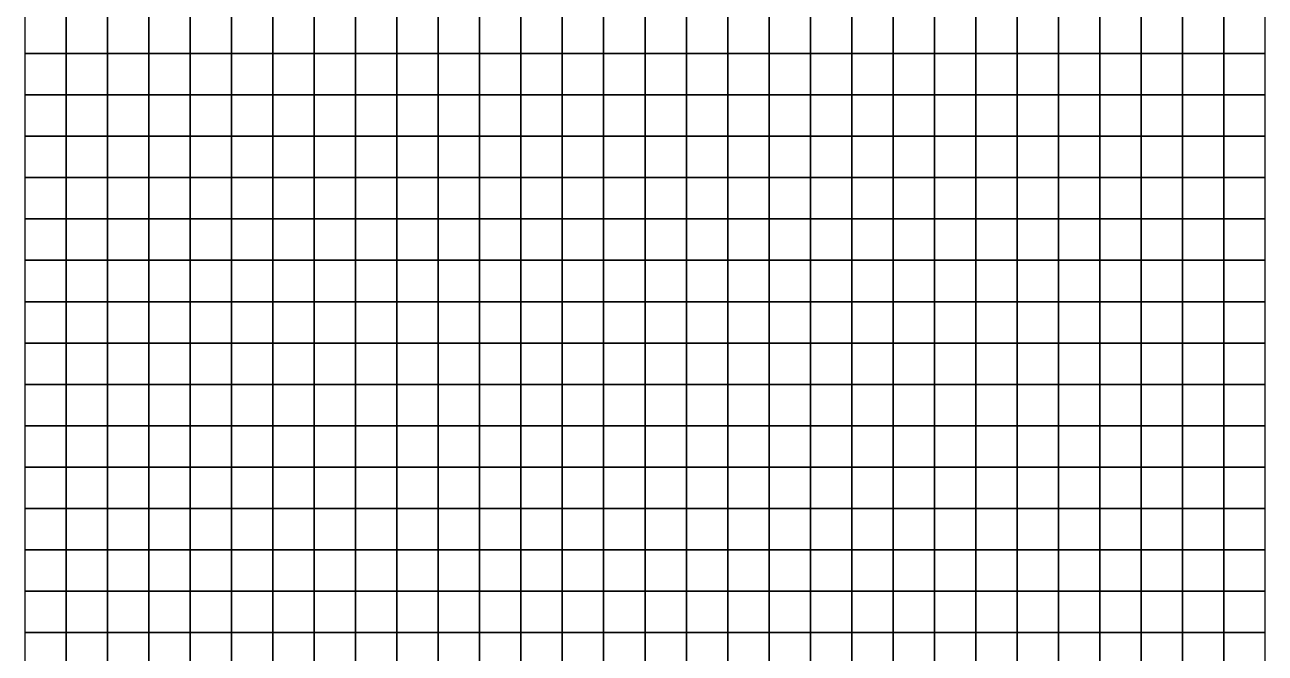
# Model space of a CAD drawing. Header units: metres. Extents: x 650 to 950, y 0 to 600.
# Drawn here: x 650 to 950, y 295 to 446.9 of the extents above; entities that cross this region are included whole.
import ezdxf

# ---------------------------------------------------------------- set-up
doc = ezdxf.new("R2010")
doc.units = ezdxf.units.M

msp = doc.modelspace()

# ---------------------------------------------------------------- linework, layer by layer
at = {"layer": 'B1'}
for points in [[(650, 440, -54.98), (660, 440, -55.2), (660, 450, -55.22), (650, 450, -54.9)], [(660, 440, -55.2), (670, 440, -55.49), (670, 450, -55.6), (660, 450, -55.22)], [(670, 440, -55.49), (680, 440, -56.05), (680, 450, -56.28), (670, 450, -55.6)], [(680, 440, -56.05), (690, 440, -56.66), (690, 450, -57.02), (680, 450, -56.28)], [(690, 440, -56.66), (700, 440, -57.26), (700, 450, -57.72), (690, 450, -57.02)], [(700, 440, -57.26), (710, 440, -58.12), (710, 450, -58.64), (700, 450, -57.72)], [(710, 440, -58.12), (720, 440, -58.99), (720, 450, -59.57), (710, 450, -58.64)], [(720, 440, -58.99), (730, 440, -59.65), (730, 450, -60.24), (720, 450, -59.57)], [(730, 440, -59.65), (740, 440, -60.45), (740, 450, -60.99), (730, 450, -60.24)], [(740, 440, -60.45), (750, 440, -61.47), (750, 450, -61.97), (740, 450, -60.99)], [(750, 440, -61.47), (760, 440, -62.45), (760, 450, -62.91), (750, 450, -61.97)], [(760, 440, -62.45), (770, 440, -63.64), (770, 450, -64.11), (760, 450, -62.91)], [(770, 440, -63.64), (780, 440, -65.1), (780, 450, -65.57), (770, 450, -64.11)], [(780, 440, -65.1), (790, 440, -66.66), (790, 450, -67.14), (780, 450, -65.57)], [(790, 440, -66.66), (800, 440, -68.26), (800, 450, -68.72), (790, 450, -67.14)], [(800, 440, -68.26), (810, 440, -70.05), (810, 450, -70.46), (800, 450, -68.72)], [(810, 440, -70.05), (820, 440, -71.89), (820, 450, -72.2), (810, 450, -70.46)], [(820, 440, -71.89), (830, 440, -73.68), (830, 450, -73.89), (820, 450, -72.2)], [(830, 440, -73.68), (840, 440, -75.33), (840, 450, -75.46), (830, 450, -73.89)], [(840, 440, -75.33), (850, 440, -76.87), (850, 450, -76.97), (840, 450, -75.46)], [(850, 440, -76.87), (860, 440, -78.24), (860, 450, -78.35), (850, 450, -76.97)], [(860, 440, -78.24), (870, 440, -79.46), (870, 450, -79.64), (860, 450, -78.35)], [(870, 440, -79.46), (880, 440, -80.53), (880, 450, -80.83), (870, 450, -79.64)], [(880, 440, -80.53), (890, 440, -81.44), (890, 450, -81.83), (880, 450, -80.83)], [(890, 440, -81.44), (900, 440, -82.2), (900, 450, -82.64), (890, 450, -81.83)], [(900, 440, -82.2), (910, 440, -82.88), (910, 450, -83.36), (900, 450, -82.64)], [(910, 440, -82.88), (920, 440, -83.62), (920, 450, -84.09), (910, 450, -83.36)], [(920, 440, -83.62), (930, 440, -84.95), (930, 450, -85.45), (920, 450, -84.09)], [(930, 440, -84.95), (940, 440, -86.17), (940, 450, -86.72), (930, 450, -85.45)], [(940, 440, -86.17), (950, 440, -87.31), (950, 450, -87.91), (940, 450, -86.72)], [(650, 430, -55.11), (660, 430, -55.25), (660, 440, -55.2), (650, 440, -54.98)], [(660, 430, -55.25), (670, 430, -55.46), (670, 440, -55.49), (660, 440, -55.2)], [(670, 430, -55.46), (680, 430, -55.93), (680, 440, -56.05), (670, 440, -55.49)], [(680, 430, -55.93), (690, 430, -56.45), (690, 440, -56.66), (680, 440, -56.05)], [(690, 430, -56.45), (700, 430, -56.99), (700, 440, -57.26), (690, 440, -56.66)], [(700, 430, -56.99), (710, 430, -57.79), (710, 440, -58.12), (700, 440, -57.26)], [(710, 430, -57.79), (720, 430, -58.63), (720, 440, -58.99), (710, 440, -58.12)], [(720, 430, -58.63), (730, 430, -59.31), (730, 440, -59.65), (720, 440, -58.99)], [(730, 430, -59.31), (740, 430, -60.24), (740, 440, -60.45), (730, 440, -59.65)], [(740, 430, -60.24), (750, 430, -61.39), (750, 440, -61.47), (740, 440, -60.45)], [(750, 430, -61.39), (760, 430, -62.48), (760, 440, -62.45), (750, 440, -61.47)], [(760, 430, -62.48), (770, 430, -63.75), (770, 440, -63.64), (760, 440, -62.45)], [(770, 430, -63.75), (780, 430, -65.25), (780, 440, -65.1), (770, 440, -63.64)], [(780, 430, -65.25), (790, 430, -66.83), (790, 440, -66.66), (780, 440, -65.1)], [(790, 430, -66.83), (800, 430, -68.47), (800, 440, -68.26), (790, 440, -66.66)], [(800, 430, -68.47), (810, 430, -70.35), (810, 440, -70.05), (800, 440, -68.26)], [(810, 430, -70.35), (820, 430, -72.3), (820, 440, -71.89), (810, 440, -70.05)], [(820, 430, -72.3), (830, 430, -74.19), (830, 440, -73.68), (820, 440, -71.89)], [(830, 430, -74.19), (840, 430, -75.9), (840, 440, -75.33), (830, 440, -73.68)], [(840, 430, -75.9), (850, 430, -77.44), (850, 440, -76.87), (840, 440, -75.33)], [(850, 430, -77.44), (860, 430, -78.77), (860, 440, -78.24), (850, 440, -76.87)], [(860, 430, -78.77), (870, 430, -79.88), (870, 440, -79.46), (860, 440, -78.24)], [(870, 430, -79.88), (880, 430, -80.85), (880, 440, -80.53), (870, 440, -79.46)], [(880, 430, -80.85), (890, 430, -81.72), (890, 440, -81.44), (880, 440, -80.53)], [(890, 430, -81.72), (900, 430, -82.51), (900, 440, -82.2), (890, 440, -81.44)], [(900, 430, -82.51), (910, 430, -83.24), (910, 440, -82.88), (900, 440, -82.2)], [(910, 430, -83.24), (920, 430, -84.06), (920, 440, -83.62), (910, 440, -82.88)], [(920, 430, -84.06), (930, 430, -85.3), (930, 440, -84.95), (920, 440, -83.62)], [(930, 430, -85.3), (940, 430, -86.37), (940, 440, -86.17), (930, 440, -84.95)], [(940, 430, -86.37), (950, 430, -87.33), (950, 440, -87.31), (940, 440, -86.17)], [(650, 420, -55.3), (660, 420, -55.37), (660, 430, -55.25), (650, 430, -55.11)], [(660, 420, -55.37), (670, 420, -55.54), (670, 430, -55.46), (660, 430, -55.25)], [(670, 420, -55.54), (680, 420, -55.95), (680, 430, -55.93), (670, 430, -55.46)], [(680, 420, -55.95), (690, 420, -56.39), (690, 430, -56.45), (680, 430, -55.93)], [(690, 420, -56.39), (700, 420, -56.9), (700, 430, -56.99), (690, 430, -56.45)], [(700, 420, -56.9), (710, 420, -57.66), (710, 430, -57.79), (700, 430, -56.99)], [(710, 420, -57.66), (720, 420, -58.49), (720, 430, -58.63), (710, 430, -57.79)], [(720, 420, -58.49), (730, 420, -59.25), (730, 430, -59.31), (720, 430, -58.63)], [(730, 420, -59.25), (740, 420, -60.37), (740, 430, -60.24), (730, 430, -59.31)], [(740, 420, -60.37), (750, 420, -61.73), (750, 430, -61.39), (740, 430, -60.24)], [(750, 420, -61.73), (760, 420, -63.02), (760, 430, -62.48), (750, 430, -61.39)], [(760, 420, -63.02), (770, 420, -64.43), (770, 430, -63.75), (760, 430, -62.48)], [(770, 420, -64.43), (780, 420, -66.03), (780, 430, -65.25), (770, 430, -63.75)], [(780, 420, -66.03), (790, 420, -67.66), (790, 430, -66.83), (780, 430, -65.25)], [(790, 420, -67.66), (800, 420, -69.37), (800, 430, -68.47), (790, 430, -66.83)], [(800, 420, -69.37), (810, 420, -71.34), (810, 430, -70.35), (800, 430, -68.47)], [(810, 420, -71.34), (820, 420, -73.43), (820, 430, -72.3), (810, 430, -70.35)], [(820, 420, -73.43), (830, 420, -75.41), (830, 430, -74.19), (820, 430, -72.3)], [(830, 420, -75.41), (840, 420, -77.18), (840, 430, -75.9), (830, 430, -74.19)], [(840, 420, -77.18), (850, 420, -78.68), (850, 430, -77.44), (840, 430, -75.9)], [(850, 420, -78.68), (860, 420, -79.94), (860, 430, -78.77), (850, 430, -77.44)], [(860, 420, -79.94), (870, 420, -80.9), (870, 430, -79.88), (860, 430, -78.77)], [(870, 420, -80.9), (880, 420, -81.8), (880, 430, -80.85), (870, 430, -79.88)], [(880, 420, -81.8), (890, 420, -82.66), (890, 430, -81.72), (880, 430, -80.85)], [(890, 420, -82.66), (900, 420, -83.56), (900, 430, -82.51), (890, 430, -81.72)], [(900, 420, -83.56), (910, 420, -84.43), (910, 430, -83.24), (900, 430, -82.51)], [(910, 420, -84.43), (920, 420, -85.4), (920, 430, -84.06), (910, 430, -83.24)], [(920, 420, -85.4), (930, 420, -86.48), (930, 430, -85.3), (920, 430, -84.06)], [(930, 420, -86.48), (940, 420, -87.33), (940, 430, -86.37), (930, 430, -85.3)], [(940, 420, -87.33), (950, 420, -87.99), (950, 430, -87.33), (940, 430, -86.37)], [(650, 410, -55.36), (660, 410, -55.41), (660, 420, -55.37), (650, 420, -55.3)], [(660, 410, -55.41), (670, 410, -55.58), (670, 420, -55.54), (660, 420, -55.37)], [(670, 410, -55.58), (680, 410, -55.94), (680, 420, -55.95), (670, 420, -55.54)], [(680, 410, -55.94), (690, 410, -56.31), (690, 420, -56.39), (680, 420, -55.95)], [(690, 410, -56.31), (700, 410, -56.78), (700, 420, -56.9), (690, 420, -56.39)], [(700, 410, -56.78), (710, 410, -57.49), (710, 420, -57.66), (700, 420, -56.9)], [(710, 410, -57.49), (720, 410, -58.31), (720, 420, -58.49), (710, 420, -57.66)], [(720, 410, -58.31), (730, 410, -59.16), (730, 420, -59.25), (720, 420, -58.49)], [(730, 410, -59.16), (740, 410, -60.46), (740, 420, -60.37), (730, 420, -59.25)], [(740, 410, -60.46), (750, 410, -62), (750, 420, -61.73), (740, 420, -60.37)], [(750, 410, -62), (760, 410, -63.47), (760, 420, -63.02), (750, 420, -61.73)], [(760, 410, -63.47), (770, 410, -65), (770, 420, -64.43), (760, 420, -63.02)], [(770, 410, -65), (780, 410, -66.66), (780, 420, -66.03), (770, 420, -64.43)], [(780, 410, -66.66), (790, 410, -68.31), (790, 420, -67.66), (780, 420, -66.03)], [(790, 410, -68.31), (800, 410, -70.04), (800, 420, -69.37), (790, 420, -67.66)], [(800, 410, -70.04), (810, 410, -72.04), (810, 420, -71.34), (800, 420, -69.37)], [(810, 410, -72.04), (820, 410, -74.2), (820, 420, -73.43), (810, 420, -71.34)], [(820, 410, -74.2), (830, 410, -76.25), (830, 420, -75.41), (820, 420, -73.43)], [(830, 410, -76.25), (840, 410, -78.09), (840, 420, -77.18), (830, 420, -75.41)], [(840, 410, -78.09), (850, 410, -79.61), (850, 420, -78.68), (840, 420, -77.18)], [(850, 410, -79.61), (860, 410, -80.87), (860, 420, -79.94), (850, 420, -78.68)], [(860, 410, -80.87), (870, 410, -81.77), (870, 420, -80.9), (860, 420, -79.94)], [(870, 410, -81.77), (880, 410, -82.62), (880, 420, -81.8), (870, 420, -80.9)], [(880, 410, -82.62), (890, 410, -83.49), (890, 420, -82.66), (880, 420, -81.8)], [(890, 410, -83.49), (900, 410, -84.47), (900, 420, -83.56), (890, 420, -82.66)], [(900, 410, -84.47), (910, 410, -85.43), (910, 420, -84.43), (900, 420, -83.56)], [(910, 410, -85.43), (920, 410, -86.51), (920, 420, -85.4), (910, 420, -84.43)], [(920, 410, -86.51), (930, 410, -87.48), (930, 420, -86.48), (920, 420, -85.4)], [(930, 410, -87.48), (940, 410, -88.17), (940, 420, -87.33), (930, 420, -86.48)], [(940, 410, -88.17), (950, 410, -88.64), (950, 420, -87.99), (940, 420, -87.33)], [(650, 400, -55.29), (660, 400, -55.38), (660, 410, -55.41), (650, 410, -55.36)], [(660, 400, -55.38), (670, 400, -55.57), (670, 410, -55.58), (660, 410, -55.41)], [(670, 400, -55.57), (680, 400, -55.91), (680, 410, -55.94), (670, 410, -55.58)], [(680, 400, -55.91), (690, 400, -56.22), (690, 410, -56.31), (680, 410, -55.94)], [(690, 400, -56.22), (700, 400, -56.64), (700, 410, -56.78), (690, 410, -56.31)], [(700, 400, -56.64), (710, 400, -57.28), (710, 410, -57.49), (700, 410, -56.78)], [(710, 400, -57.28), (720, 400, -58.1), (720, 410, -58.31), (710, 410, -57.49)], [(720, 400, -58.1), (730, 400, -59.05), (730, 410, -59.16), (720, 410, -58.31)], [(730, 400, -59.05), (740, 400, -60.51), (740, 410, -60.46), (730, 410, -59.16)], [(740, 400, -60.51), (750, 400, -62.21), (750, 410, -62), (740, 410, -60.46)], [(750, 400, -62.21), (760, 400, -63.84), (760, 410, -63.47), (750, 410, -62)], [(760, 400, -63.84), (770, 400, -65.46), (770, 410, -65), (760, 410, -63.47)], [(770, 400, -65.46), (780, 400, -67.15), (780, 410, -66.66), (770, 410, -65)], [(780, 400, -67.15), (790, 400, -68.78), (790, 410, -68.31), (780, 410, -66.66)], [(790, 400, -68.78), (800, 400, -70.48), (800, 410, -70.04), (790, 410, -68.31)], [(800, 400, -70.48), (810, 400, -72.45), (810, 410, -72.04), (800, 410, -70.04)], [(810, 400, -72.45), (820, 400, -74.62), (820, 410, -74.2), (810, 410, -72.04)], [(820, 400, -74.62), (830, 400, -76.72), (830, 410, -76.25), (820, 410, -74.2)], [(830, 400, -76.72), (840, 400, -78.63), (840, 410, -78.09), (830, 410, -76.25)], [(840, 400, -78.63), (850, 400, -80.23), (850, 410, -79.61), (840, 410, -78.09)], [(850, 400, -80.23), (860, 400, -81.55), (860, 410, -80.87), (850, 410, -79.61)], [(860, 400, -81.55), (870, 400, -82.47), (870, 410, -81.77), (860, 410, -80.87)], [(870, 400, -82.47), (880, 400, -83.33), (880, 410, -82.62), (870, 410, -81.77)], [(880, 400, -83.33), (890, 400, -84.22), (890, 410, -83.49), (880, 410, -82.62)], [(890, 400, -84.22), (900, 400, -85.24), (900, 410, -84.47), (890, 410, -83.49)], [(900, 400, -85.24), (910, 400, -86.24), (910, 410, -85.43), (900, 410, -84.47)], [(910, 400, -86.24), (920, 400, -87.36), (920, 410, -86.51), (910, 410, -85.43)], [(920, 400, -87.36), (930, 400, -88.3), (930, 410, -87.48), (920, 410, -86.51)], [(930, 400, -88.3), (940, 400, -88.91), (940, 410, -88.17), (930, 410, -87.48)], [(940, 400, -88.91), (950, 400, -89.28), (950, 410, -88.64), (940, 410, -88.17)], [(650, 390, -55.09), (660, 390, -55.26), (660, 400, -55.38), (650, 400, -55.29)], [(660, 390, -55.26), (670, 390, -55.53), (670, 400, -55.57), (660, 400, -55.38)], [(670, 390, -55.53), (680, 390, -55.85), (680, 400, -55.91), (670, 400, -55.57)], [(680, 390, -55.85), (690, 390, -56.1), (690, 400, -56.22), (680, 400, -55.91)], [(690, 390, -56.1), (700, 390, -56.47), (700, 400, -56.64), (690, 400, -56.22)], [(700, 390, -56.47), (710, 390, -57.04), (710, 400, -57.28), (700, 400, -56.64)], [(710, 390, -57.04), (720, 390, -57.85), (720, 400, -58.1), (710, 400, -57.28)], [(720, 390, -57.85), (730, 390, -58.92), (730, 400, -59.05), (720, 400, -58.1)], [(730, 390, -58.92), (740, 390, -60.52), (740, 400, -60.51), (730, 400, -59.05)], [(740, 390, -60.52), (750, 390, -62.37), (750, 400, -62.21), (740, 400, -60.51)], [(750, 390, -62.37), (760, 390, -64.13), (760, 400, -63.84), (750, 400, -62.21)], [(760, 390, -64.13), (770, 390, -65.82), (770, 400, -65.46), (760, 400, -63.84)], [(770, 390, -65.82), (780, 390, -67.51), (780, 400, -67.15), (770, 400, -65.46)], [(780, 390, -67.51), (790, 390, -69.09), (790, 400, -68.78), (780, 400, -67.15)], [(790, 390, -69.09), (800, 390, -70.7), (800, 400, -70.48), (790, 400, -68.78)], [(800, 390, -70.7), (810, 390, -72.59), (810, 400, -72.45), (800, 400, -70.48)], [(810, 390, -72.59), (820, 390, -74.7), (820, 400, -74.62), (810, 400, -72.45)], [(820, 390, -74.7), (830, 390, -76.81), (830, 400, -76.72), (820, 400, -74.62)], [(830, 390, -76.81), (840, 390, -78.8), (840, 400, -78.63), (830, 400, -76.72)], [(840, 390, -78.8), (850, 390, -80.54), (850, 400, -80.23), (840, 400, -78.63)], [(850, 390, -80.54), (860, 390, -81.98), (860, 400, -81.55), (850, 400, -80.23)], [(860, 390, -81.98), (870, 390, -82.99), (870, 400, -82.47), (860, 400, -81.55)], [(870, 390, -82.99), (880, 390, -83.91), (880, 400, -83.33), (870, 400, -82.47)], [(880, 390, -83.91), (890, 390, -84.83), (890, 400, -84.22), (880, 400, -83.33)], [(890, 390, -84.83), (900, 390, -85.85), (900, 400, -85.24), (890, 400, -84.22)], [(900, 390, -85.85), (910, 390, -86.86), (910, 400, -86.24), (900, 400, -85.24)], [(910, 390, -86.86), (920, 390, -87.97), (920, 400, -87.36), (910, 400, -86.24)], [(920, 390, -87.97), (930, 390, -88.89), (930, 400, -88.3), (920, 400, -87.36)], [(930, 390, -88.89), (940, 390, -89.48), (940, 400, -88.91), (930, 400, -88.3)], [(940, 390, -89.48), (950, 390, -89.81), (950, 400, -89.28), (940, 400, -88.91)], [(650, 380, -54.75), (660, 380, -55.07), (660, 390, -55.26), (650, 390, -55.09)], [(660, 380, -55.07), (670, 380, -55.44), (670, 390, -55.53), (660, 390, -55.26)], [(670, 380, -55.44), (680, 380, -55.76), (680, 390, -55.85), (670, 390, -55.53)], [(680, 380, -55.76), (690, 380, -55.97), (690, 390, -56.1), (680, 390, -55.85)], [(690, 380, -55.97), (700, 380, -56.27), (700, 390, -56.47), (690, 390, -56.1)], [(700, 380, -56.27), (710, 380, -56.76), (710, 390, -57.04), (700, 390, -56.47)], [(710, 380, -56.76), (720, 380, -57.57), (720, 390, -57.85), (710, 390, -57.04)], [(720, 380, -57.57), (730, 380, -58.76), (730, 390, -58.92), (720, 390, -57.85)], [(730, 380, -58.76), (740, 380, -60.5), (740, 390, -60.52), (730, 390, -58.92)], [(740, 380, -60.5), (750, 380, -62.47), (750, 390, -62.37), (740, 390, -60.52)], [(750, 380, -62.47), (760, 380, -64.34), (760, 390, -64.13), (750, 390, -62.37)], [(760, 380, -64.34), (770, 380, -66.08), (770, 390, -65.82), (760, 390, -64.13)], [(770, 380, -66.08), (780, 380, -67.74), (780, 390, -67.51), (770, 390, -65.82)], [(780, 380, -67.74), (790, 380, -69.23), (790, 390, -69.09), (780, 390, -67.51)], [(790, 380, -69.23), (800, 380, -70.69), (800, 390, -70.7), (790, 390, -69.09)], [(800, 380, -70.69), (810, 380, -72.44), (810, 390, -72.59), (800, 390, -70.7)], [(810, 380, -72.44), (820, 380, -74.42), (820, 390, -74.7), (810, 390, -72.59)], [(820, 380, -74.42), (830, 380, -76.51), (830, 390, -76.81), (820, 390, -74.7)], [(830, 380, -76.51), (840, 380, -78.61), (840, 390, -78.8), (830, 390, -76.81)], [(840, 380, -78.61), (850, 380, -80.54), (850, 390, -80.54), (840, 390, -78.8)], [(850, 380, -80.54), (860, 380, -82.17), (860, 390, -81.98), (850, 390, -80.54)], [(860, 380, -82.17), (870, 380, -83.36), (870, 390, -82.99), (860, 390, -81.98)], [(870, 380, -83.36), (880, 380, -84.37), (880, 390, -83.91), (870, 390, -82.99)], [(880, 380, -84.37), (890, 380, -85.32), (890, 390, -84.83), (880, 390, -83.91)], [(890, 380, -85.32), (900, 380, -86.32), (900, 390, -85.85), (890, 390, -84.83)], [(900, 380, -86.32), (910, 380, -87.28), (910, 390, -86.86), (900, 390, -85.85)], [(910, 380, -87.28), (920, 380, -88.34), (920, 390, -87.97), (910, 390, -86.86)], [(920, 380, -88.34), (930, 380, -89.22), (930, 390, -88.89), (920, 390, -87.97)], [(930, 380, -89.22), (940, 380, -89.79), (940, 390, -89.48), (930, 390, -88.89)], [(940, 380, -89.79), (950, 380, -90.09), (950, 390, -89.81), (940, 390, -89.48)], [(650, 370, -54.29), (660, 370, -54.79), (660, 380, -55.07), (650, 380, -54.75)], [(660, 370, -54.79), (670, 370, -55.31), (670, 380, -55.44), (660, 380, -55.07)], [(670, 370, -55.31), (680, 370, -55.64), (680, 380, -55.76), (670, 380, -55.44)], [(680, 370, -55.64), (690, 370, -55.8), (690, 380, -55.97), (680, 380, -55.76)], [(690, 370, -55.8), (700, 370, -56.03), (700, 380, -56.27), (690, 380, -55.97)], [(700, 370, -56.03), (710, 370, -56.43), (710, 380, -56.76), (700, 380, -56.27)], [(710, 370, -56.43), (720, 370, -57.25), (720, 380, -57.57), (710, 380, -56.76)], [(720, 370, -57.25), (730, 370, -58.59), (730, 380, -58.76), (720, 380, -57.57)], [(730, 370, -58.59), (740, 370, -60.44), (740, 380, -60.5), (730, 380, -58.76)], [(740, 370, -60.44), (750, 370, -62.52), (750, 380, -62.47), (740, 380, -60.5)], [(750, 370, -62.52), (760, 370, -64.47), (760, 380, -64.34), (750, 380, -62.47)], [(760, 370, -64.47), (770, 370, -66.23), (770, 380, -66.08), (760, 380, -64.34)], [(770, 370, -66.23), (780, 370, -67.83), (780, 380, -67.74), (770, 380, -66.08)], [(780, 370, -67.83), (790, 370, -69.18), (790, 380, -69.23), (780, 380, -67.74)], [(790, 370, -69.18), (800, 370, -70.45), (800, 380, -70.69), (790, 380, -69.23)], [(800, 370, -70.45), (810, 370, -71.99), (810, 380, -72.44), (800, 380, -70.69)], [(810, 370, -71.99), (820, 370, -73.79), (820, 380, -74.42), (810, 380, -72.44)], [(820, 370, -73.79), (830, 370, -75.84), (830, 380, -76.51), (820, 380, -74.42)], [(830, 370, -75.84), (840, 370, -78.05), (840, 380, -78.61), (830, 380, -76.51)], [(840, 370, -78.05), (850, 370, -80.22), (850, 380, -80.54), (840, 380, -78.61)], [(850, 370, -80.22), (860, 370, -82.11), (860, 380, -82.17), (850, 380, -80.54)], [(860, 370, -82.11), (870, 370, -83.55), (870, 380, -83.36), (860, 380, -82.17)], [(870, 370, -83.55), (880, 370, -84.7), (880, 380, -84.37), (870, 380, -83.36)], [(880, 370, -84.7), (890, 370, -85.7), (890, 380, -85.32), (880, 380, -84.37)], [(890, 370, -85.7), (900, 370, -86.63), (900, 380, -86.32), (890, 380, -85.32)], [(900, 370, -86.63), (910, 370, -87.51), (910, 380, -87.28), (900, 380, -86.32)], [(910, 370, -87.51), (920, 370, -88.46), (920, 380, -88.34), (910, 380, -87.28)], [(920, 370, -88.46), (930, 370, -89.29), (930, 380, -89.22), (920, 380, -88.34)], [(930, 370, -89.29), (940, 370, -89.82), (940, 380, -89.79), (930, 380, -89.22)], [(940, 370, -89.82), (950, 370, -90.11), (950, 380, -90.09), (940, 380, -89.79)], [(650, 360, -54.14), (660, 360, -54.8), (660, 370, -54.79), (650, 370, -54.29)], [(660, 360, -54.8), (670, 360, -55.45), (670, 370, -55.31), (660, 370, -54.79)], [(670, 360, -55.45), (680, 360, -55.85), (680, 370, -55.64), (670, 370, -55.31)], [(680, 360, -55.85), (690, 360, -56.02), (690, 370, -55.8), (680, 370, -55.64)], [(690, 360, -56.02), (700, 360, -56.22), (700, 370, -56.03), (690, 370, -55.8)], [(700, 360, -56.22), (710, 360, -56.56), (710, 370, -56.43), (700, 370, -56.03)], [(710, 360, -56.56), (720, 360, -57.35), (720, 370, -57.25), (710, 370, -56.43)], [(720, 360, -57.35), (730, 360, -58.74), (730, 370, -58.59), (720, 370, -57.25)], [(730, 360, -58.74), (740, 360, -60.62), (740, 370, -60.44), (730, 370, -58.59)], [(740, 360, -60.62), (750, 360, -62.72), (750, 370, -62.52), (740, 370, -60.44)], [(750, 360, -62.72), (760, 360, -64.71), (760, 370, -64.47), (750, 370, -62.52)], [(760, 360, -64.71), (770, 360, -66.49), (770, 370, -66.23), (760, 370, -64.47)], [(770, 360, -66.49), (780, 360, -68.05), (780, 370, -67.83), (770, 370, -66.23)], [(780, 360, -68.05), (790, 360, -69.32), (790, 370, -69.18), (780, 370, -67.83)], [(790, 360, -69.32), (800, 360, -70.45), (800, 370, -70.45), (790, 370, -69.18)], [(800, 360, -70.45), (810, 360, -71.82), (810, 370, -71.99), (800, 370, -70.45)], [(810, 360, -71.82), (820, 360, -73.44), (820, 370, -73.79), (810, 370, -71.99)], [(820, 360, -73.44), (830, 360, -75.39), (830, 370, -75.84), (820, 370, -73.79)], [(830, 360, -75.39), (840, 360, -77.62), (840, 370, -78.05), (830, 370, -75.84)], [(840, 360, -77.62), (850, 360, -79.91), (850, 370, -80.22), (840, 370, -78.05)], [(850, 360, -79.91), (860, 360, -81.93), (860, 370, -82.11), (850, 370, -80.22)], [(860, 360, -81.93), (870, 360, -83.55), (870, 370, -83.55), (860, 370, -82.11)], [(870, 360, -83.55), (880, 360, -84.81), (880, 370, -84.7), (870, 370, -83.55)], [(880, 360, -84.81), (890, 360, -85.84), (890, 370, -85.7), (880, 370, -84.7)], [(890, 360, -85.84), (900, 360, -86.72), (900, 370, -86.63), (890, 370, -85.7)], [(900, 360, -86.72), (910, 360, -87.53), (910, 370, -87.51), (900, 370, -86.63)], [(910, 360, -87.53), (920, 360, -88.38), (920, 370, -88.46), (910, 370, -87.51)], [(920, 360, -88.38), (930, 360, -89.15), (930, 370, -89.29), (920, 370, -88.46)], [(930, 360, -89.15), (940, 360, -89.67), (940, 370, -89.82), (930, 370, -89.29)], [(940, 360, -89.67), (950, 360, -89.95), (950, 370, -90.11), (940, 370, -89.82)], [(650, 350, -54.31), (660, 350, -55.11), (660, 360, -54.8), (650, 360, -54.14)], [(660, 350, -55.11), (670, 350, -55.89), (670, 360, -55.45), (660, 360, -54.8)], [(670, 350, -55.89), (680, 350, -56.38), (680, 360, -55.85), (670, 360, -55.45)], [(680, 350, -56.38), (690, 350, -56.63), (690, 360, -56.02), (680, 360, -55.85)], [(690, 350, -56.63), (700, 350, -56.85), (700, 360, -56.22), (690, 360, -56.02)], [(700, 350, -56.85), (710, 350, -57.14), (710, 360, -56.56), (700, 360, -56.22)], [(710, 350, -57.14), (720, 350, -57.88), (720, 360, -57.35), (710, 360, -56.56)], [(720, 350, -57.88), (730, 350, -59.23), (730, 360, -58.74), (720, 360, -57.35)], [(730, 350, -59.23), (740, 350, -61.03), (740, 360, -60.62), (730, 360, -58.74)], [(740, 350, -61.03), (750, 350, -63.07), (750, 360, -62.72), (740, 360, -60.62)], [(750, 350, -63.07), (760, 350, -65.07), (760, 360, -64.71), (750, 360, -62.72)], [(760, 350, -65.07), (770, 350, -66.85), (770, 360, -66.49), (760, 360, -64.71)], [(770, 350, -66.85), (780, 350, -68.39), (780, 360, -68.05), (770, 360, -66.49)], [(780, 350, -68.39), (790, 350, -69.62), (790, 360, -69.32), (780, 360, -68.05)], [(790, 350, -69.62), (800, 350, -70.67), (800, 360, -70.45), (790, 360, -69.32)], [(800, 350, -70.67), (810, 350, -71.91), (810, 360, -71.82), (800, 360, -70.45)], [(810, 350, -71.91), (820, 350, -73.36), (820, 360, -73.44), (810, 360, -71.82)], [(820, 350, -73.36), (830, 350, -75.16), (830, 360, -75.39), (820, 360, -73.44)], [(830, 350, -75.16), (840, 350, -77.32), (840, 360, -77.62), (830, 360, -75.39)], [(840, 350, -77.32), (850, 350, -79.59), (850, 360, -79.91), (840, 360, -77.62)], [(850, 350, -79.59), (860, 350, -81.65), (860, 360, -81.93), (850, 360, -79.91)], [(860, 350, -81.65), (870, 350, -83.35), (870, 360, -83.55), (860, 360, -81.93)], [(870, 350, -83.35), (880, 350, -84.69), (880, 360, -84.81), (870, 360, -83.55)], [(880, 350, -84.69), (890, 350, -85.75), (890, 360, -85.84), (880, 360, -84.81)], [(890, 350, -85.75), (900, 350, -86.59), (900, 360, -86.72), (890, 360, -85.84)], [(900, 350, -86.59), (910, 350, -87.34), (910, 360, -87.53), (900, 360, -86.72)], [(910, 350, -87.34), (920, 350, -88.11), (920, 360, -88.38), (910, 360, -87.53)], [(920, 350, -88.11), (930, 350, -88.82), (930, 360, -89.15), (920, 360, -88.38)], [(930, 350, -88.82), (940, 350, -89.31), (940, 360, -89.67), (930, 360, -89.15)], [(940, 350, -89.31), (950, 350, -89.59), (950, 360, -89.95), (940, 360, -89.67)], [(650, 340, -54.81), (660, 340, -55.7), (660, 350, -55.11), (650, 350, -54.31)], [(660, 340, -55.7), (670, 340, -56.61), (670, 350, -55.89), (660, 350, -55.11)], [(670, 340, -56.61), (680, 340, -57.25), (680, 350, -56.38), (670, 350, -55.89)], [(680, 340, -57.25), (690, 340, -57.63), (690, 350, -56.63), (680, 350, -56.38)], [(690, 340, -57.63), (700, 340, -57.91), (700, 350, -56.85), (690, 350, -56.63)], [(700, 340, -57.91), (710, 340, -58.18), (710, 350, -57.14), (700, 350, -56.85)], [(710, 340, -58.18), (720, 340, -58.84), (720, 350, -57.88), (710, 350, -57.14)], [(720, 340, -58.84), (730, 340, -60.06), (730, 350, -59.23), (720, 350, -57.88)], [(730, 340, -60.06), (740, 340, -61.69), (740, 350, -61.03), (730, 350, -59.23)], [(740, 340, -61.69), (750, 340, -63.59), (750, 350, -63.07), (740, 350, -61.03)], [(750, 340, -63.59), (760, 340, -65.54), (760, 350, -65.07), (750, 350, -63.07)], [(760, 340, -65.54), (770, 340, -67.31), (770, 350, -66.85), (760, 350, -65.07)], [(770, 340, -67.31), (780, 340, -68.86), (780, 350, -68.39), (770, 350, -66.85)], [(780, 340, -68.86), (790, 340, -70.09), (790, 350, -69.62), (780, 350, -68.39)], [(790, 340, -70.09), (800, 340, -71.13), (800, 350, -70.67), (790, 350, -69.62)], [(800, 340, -71.13), (810, 340, -72.26), (810, 350, -71.91), (800, 350, -70.67)], [(810, 340, -72.26), (820, 340, -73.56), (820, 350, -73.36), (810, 350, -71.91)], [(820, 340, -73.56), (830, 340, -75.16), (830, 350, -75.16), (820, 350, -73.36)], [(830, 340, -75.16), (840, 340, -77.16), (840, 350, -77.32), (830, 350, -75.16)], [(840, 340, -77.16), (850, 340, -79.28), (850, 350, -79.59), (840, 350, -77.32)], [(850, 340, -79.28), (860, 340, -81.26), (860, 350, -81.65), (850, 350, -79.59)], [(860, 340, -81.26), (870, 340, -82.97), (870, 350, -83.35), (860, 350, -81.65)], [(870, 340, -82.97), (880, 340, -84.35), (880, 350, -84.69), (870, 350, -83.35)], [(880, 340, -84.35), (890, 340, -85.42), (890, 350, -85.75), (880, 350, -84.69)], [(890, 340, -85.42), (900, 340, -86.23), (900, 350, -86.59), (890, 350, -85.75)], [(900, 340, -86.23), (910, 340, -86.93), (910, 350, -87.34), (900, 350, -86.59)], [(910, 340, -86.93), (920, 340, -87.63), (920, 350, -88.11), (910, 350, -87.34)], [(920, 340, -87.63), (930, 340, -88.29), (930, 350, -88.82), (920, 350, -88.11)], [(930, 340, -88.29), (940, 340, -88.76), (940, 350, -89.31), (930, 350, -88.82)], [(940, 340, -88.76), (950, 340, -89.06), (950, 350, -89.59), (940, 350, -89.31)], [(650, 330, -55.62), (660, 330, -56.59), (660, 340, -55.7), (650, 340, -54.81)], [(660, 330, -56.59), (670, 330, -57.61), (670, 340, -56.61), (660, 340, -55.7)], [(670, 330, -57.61), (680, 330, -58.44), (680, 340, -57.25), (670, 340, -56.61)], [(680, 330, -58.44), (690, 330, -59.01), (690, 340, -57.63), (680, 340, -57.25)], [(690, 330, -59.01), (700, 330, -59.4), (700, 340, -57.91), (690, 340, -57.63)], [(700, 330, -59.4), (710, 330, -59.68), (710, 340, -58.18), (700, 340, -57.91)], [(710, 330, -59.68), (720, 330, -60.23), (720, 340, -58.84), (710, 340, -58.18)], [(720, 330, -60.23), (730, 330, -61.23), (730, 340, -60.06), (720, 340, -58.84)], [(730, 330, -61.23), (740, 330, -62.58), (740, 340, -61.69), (730, 340, -60.06)], [(740, 330, -62.58), (750, 330, -64.27), (750, 340, -63.59), (740, 340, -61.69)], [(750, 330, -64.27), (760, 330, -66.13), (760, 340, -65.54), (750, 340, -63.59)], [(760, 330, -66.13), (770, 330, -67.86), (770, 340, -67.31), (760, 340, -65.54)], [(770, 330, -67.86), (780, 330, -69.45), (780, 340, -68.86), (770, 340, -67.31)], [(780, 330, -69.45), (790, 330, -70.74), (790, 340, -70.09), (780, 340, -68.86)], [(790, 330, -70.74), (800, 330, -71.82), (800, 340, -71.13), (790, 340, -70.09)], [(800, 330, -71.82), (810, 330, -72.87), (810, 340, -72.26), (800, 340, -71.13)], [(810, 330, -72.87), (820, 330, -74.02), (820, 340, -73.56), (810, 340, -72.26)], [(820, 330, -74.02), (830, 330, -75.39), (830, 340, -75.16), (820, 340, -73.56)], [(830, 330, -75.39), (840, 330, -77.12), (840, 340, -77.16), (830, 340, -75.16)], [(840, 330, -77.12), (850, 330, -78.98), (850, 340, -79.28), (840, 340, -77.16)], [(850, 330, -78.98), (860, 330, -80.77), (860, 340, -81.26), (850, 340, -79.28)], [(860, 330, -80.77), (870, 330, -82.4), (870, 340, -82.97), (860, 340, -81.26)], [(870, 330, -82.4), (880, 330, -83.79), (880, 340, -84.35), (870, 340, -82.97)], [(880, 330, -83.79), (890, 330, -84.86), (890, 340, -85.42), (880, 340, -84.35)], [(890, 330, -84.86), (900, 330, -85.64), (900, 340, -86.23), (890, 340, -85.42)], [(900, 330, -85.64), (910, 330, -86.32), (910, 340, -86.93), (900, 340, -86.23)], [(910, 330, -86.32), (920, 330, -86.96), (920, 340, -87.63), (910, 340, -86.93)], [(920, 330, -86.96), (930, 330, -87.56), (930, 340, -88.29), (920, 340, -87.63)], [(930, 330, -87.56), (940, 330, -88.02), (940, 340, -88.76), (930, 340, -88.29)], [(940, 330, -88.02), (950, 330, -88.34), (950, 340, -89.06), (940, 340, -88.76)], [(650, 320, -56.75), (660, 320, -57.76), (660, 330, -56.59), (650, 330, -55.62)], [(660, 320, -57.76), (670, 320, -58.91), (670, 330, -57.61), (660, 330, -56.59)], [(670, 320, -58.91), (680, 320, -59.98), (680, 330, -58.44), (670, 330, -57.61)], [(680, 320, -59.98), (690, 320, -60.79), (690, 330, -59.01), (680, 330, -58.44)], [(690, 320, -60.79), (700, 320, -61.34), (700, 330, -59.4), (690, 330, -59.01)], [(700, 320, -61.34), (710, 320, -61.65), (710, 330, -59.68), (700, 330, -59.4)], [(710, 320, -61.65), (720, 320, -62.04), (720, 330, -60.23), (710, 330, -59.68)], [(720, 320, -62.04), (730, 320, -62.72), (730, 330, -61.23), (720, 330, -60.23)], [(730, 320, -62.72), (740, 320, -63.71), (740, 330, -62.58), (730, 330, -61.23)], [(740, 320, -63.71), (750, 320, -65.09), (750, 330, -64.27), (740, 330, -62.58)], [(750, 320, -65.09), (760, 320, -66.83), (760, 330, -66.13), (750, 330, -64.27)], [(760, 320, -66.83), (770, 320, -68.52), (770, 330, -67.86), (760, 330, -66.13)], [(770, 320, -68.52), (780, 320, -70.16), (780, 330, -69.45), (770, 330, -67.86)], [(780, 320, -70.16), (790, 320, -71.56), (790, 330, -70.74), (780, 330, -69.45)], [(790, 320, -71.56), (800, 320, -72.74), (800, 330, -71.82), (790, 330, -70.74)], [(800, 320, -72.74), (810, 320, -73.74), (810, 330, -72.87), (800, 330, -71.82)], [(810, 320, -73.74), (820, 320, -74.76), (820, 330, -74.02), (810, 330, -72.87)], [(820, 320, -74.76), (830, 320, -75.84), (830, 330, -75.39), (820, 330, -74.02)], [(830, 320, -75.84), (840, 320, -77.21), (840, 330, -77.12), (830, 330, -75.39)], [(840, 320, -77.21), (850, 320, -78.67), (850, 330, -78.98), (840, 330, -77.12)], [(850, 320, -78.67), (860, 320, -80.16), (860, 330, -80.77), (850, 330, -78.98)], [(860, 320, -80.16), (870, 320, -81.64), (870, 330, -82.4), (860, 330, -80.77)], [(870, 320, -81.64), (880, 320, -83.02), (880, 330, -83.79), (870, 330, -82.4)], [(880, 320, -83.02), (890, 320, -84.06), (890, 330, -84.86), (880, 330, -83.79)], [(890, 320, -84.06), (900, 320, -84.83), (900, 330, -85.64), (890, 330, -84.86)], [(900, 320, -84.83), (910, 320, -85.51), (910, 330, -86.32), (900, 330, -85.64)], [(910, 320, -85.51), (920, 320, -86.1), (920, 330, -86.96), (910, 330, -86.32)], [(920, 320, -86.1), (930, 320, -86.63), (930, 330, -87.56), (920, 330, -86.96)], [(930, 320, -86.63), (940, 320, -87.09), (940, 330, -88.02), (930, 330, -87.56)], [(940, 320, -87.09), (950, 320, -87.45), (950, 330, -88.34), (940, 330, -88.02)], [(650, 310, -56.98), (660, 310, -58.01), (660, 320, -57.76), (650, 320, -56.75)], [(660, 310, -58.01), (670, 310, -59.23), (670, 320, -58.91), (660, 320, -57.76)], [(670, 310, -59.23), (680, 310, -60.48), (680, 320, -59.98), (670, 320, -58.91)], [(680, 310, -60.48), (690, 310, -61.5), (690, 320, -60.79), (680, 320, -59.98)], [(690, 310, -61.5), (700, 310, -62.2), (700, 320, -61.34), (690, 320, -60.79)], [(700, 310, -62.2), (710, 310, -62.57), (710, 320, -61.65), (700, 320, -61.34)], [(710, 310, -62.57), (720, 310, -62.9), (720, 320, -62.04), (710, 320, -61.65)], [(720, 310, -62.9), (730, 310, -63.39), (730, 320, -62.72), (720, 320, -62.04)], [(730, 310, -63.39), (740, 310, -64.13), (740, 320, -63.71), (730, 320, -62.72)], [(740, 310, -64.13), (750, 310, -65.29), (750, 320, -65.09), (740, 320, -63.71)], [(750, 310, -65.29), (760, 310, -66.92), (760, 320, -66.83), (750, 320, -65.09)], [(760, 310, -66.92), (770, 310, -68.58), (770, 320, -68.52), (760, 320, -66.83)], [(770, 310, -68.58), (780, 310, -70.28), (780, 320, -70.16), (770, 320, -68.52)], [(780, 310, -70.28), (790, 310, -71.78), (790, 320, -71.56), (780, 320, -70.16)], [(790, 310, -71.78), (800, 310, -73.08), (800, 320, -72.74), (790, 320, -71.56)], [(800, 310, -73.08), (810, 310, -74.11), (810, 320, -73.74), (800, 320, -72.74)], [(810, 310, -74.11), (820, 310, -75.1), (820, 320, -74.76), (810, 320, -73.74)], [(820, 310, -75.1), (830, 310, -76.02), (830, 320, -75.84), (820, 320, -74.76)], [(830, 310, -76.02), (840, 310, -77.19), (840, 320, -77.21), (830, 320, -75.84)], [(840, 310, -77.19), (850, 310, -78.4), (850, 320, -78.67), (840, 320, -77.21)], [(850, 310, -78.4), (860, 310, -79.69), (860, 320, -80.16), (850, 320, -78.67)], [(860, 310, -79.69), (870, 310, -81.08), (870, 320, -81.64), (860, 320, -80.16)], [(870, 310, -81.08), (880, 310, -82.47), (880, 320, -83.02), (870, 320, -81.64)], [(880, 310, -82.47), (890, 310, -83.53), (890, 320, -84.06), (880, 320, -83.02)], [(890, 310, -83.53), (900, 310, -84.33), (900, 320, -84.83), (890, 320, -84.06)], [(900, 310, -84.33), (910, 310, -85.04), (910, 320, -85.51), (900, 320, -84.83)], [(910, 310, -85.04), (920, 310, -85.62), (920, 320, -86.1), (910, 320, -85.51)], [(920, 310, -85.62), (930, 310, -86.12), (930, 320, -86.63), (920, 320, -86.1)], [(930, 310, -86.12), (940, 310, -86.6), (940, 320, -87.09), (930, 320, -86.63)], [(940, 310, -86.6), (950, 310, -86.99), (950, 320, -87.45), (940, 320, -87.09)], [(650, 300, -56.31), (660, 300, -57.33), (660, 310, -58.01), (650, 310, -56.98)], [(660, 300, -57.33), (670, 300, -58.59), (670, 310, -59.23), (660, 310, -58.01)], [(670, 300, -58.59), (680, 300, -59.94), (680, 310, -60.48), (670, 310, -59.23)], [(680, 300, -59.94), (690, 300, -61.12), (690, 310, -61.5), (680, 310, -60.48)], [(690, 300, -61.12), (700, 300, -61.97), (700, 310, -62.2), (690, 310, -61.5)], [(700, 300, -61.97), (710, 300, -62.45), (710, 310, -62.57), (700, 310, -62.2)], [(710, 300, -62.45), (720, 300, -62.79), (720, 310, -62.9), (710, 310, -62.57)], [(720, 300, -62.79), (730, 300, -63.21), (730, 310, -63.39), (720, 310, -62.9)], [(730, 300, -63.21), (740, 300, -63.82), (740, 310, -64.13), (730, 310, -63.39)], [(740, 300, -63.82), (750, 300, -64.86), (750, 310, -65.29), (740, 310, -64.13)], [(750, 300, -64.86), (760, 300, -66.4), (760, 310, -66.92), (750, 310, -65.29)], [(760, 300, -66.4), (770, 300, -68.04), (770, 310, -68.58), (760, 310, -66.92)], [(770, 300, -68.04), (780, 300, -69.78), (780, 310, -70.28), (770, 310, -68.58)], [(780, 300, -69.78), (790, 300, -71.38), (790, 310, -71.78), (780, 310, -70.28)], [(790, 300, -71.38), (800, 300, -72.81), (800, 310, -73.08), (790, 310, -71.78)], [(800, 300, -72.81), (810, 300, -73.95), (810, 310, -74.11), (800, 310, -73.08)], [(810, 300, -73.95), (820, 300, -75.03), (820, 310, -75.1), (810, 310, -74.11)], [(820, 300, -75.03), (830, 300, -75.95), (830, 310, -76.02), (820, 310, -75.1)], [(830, 300, -75.95), (840, 300, -77.06), (840, 310, -77.19), (830, 310, -76.02)], [(840, 300, -77.06), (850, 300, -78.15), (850, 310, -78.4), (840, 310, -77.19)], [(850, 300, -78.15), (860, 300, -79.36), (860, 310, -79.69), (850, 310, -78.4)], [(860, 300, -79.36), (870, 300, -80.72), (870, 310, -81.08), (860, 310, -79.69)], [(870, 300, -80.72), (880, 300, -82.14), (880, 310, -82.47), (870, 310, -81.08)], [(880, 300, -82.14), (890, 300, -83.25), (890, 310, -83.53), (880, 310, -82.47)], [(890, 300, -83.25), (900, 300, -84.13), (900, 310, -84.33), (890, 310, -83.53)], [(900, 300, -84.13), (910, 300, -84.91), (910, 310, -85.04), (900, 310, -84.33)], [(910, 300, -84.91), (920, 300, -85.54), (920, 310, -85.62), (910, 310, -85.04)], [(920, 300, -85.54), (930, 300, -86.05), (930, 310, -86.12), (920, 310, -85.62)], [(930, 300, -86.05), (940, 300, -86.54), (940, 310, -86.6), (930, 310, -86.12)], [(940, 300, -86.54), (950, 300, -86.96), (950, 310, -86.99), (940, 310, -86.6)], [(650, 290, -54.75), (660, 290, -55.72), (660, 300, -57.33), (650, 300, -56.31)], [(660, 290, -55.72), (670, 290, -56.97), (670, 300, -58.59), (660, 300, -57.33)], [(670, 290, -56.97), (680, 290, -58.38), (680, 300, -59.94), (670, 300, -58.59)], [(680, 290, -58.38), (690, 290, -59.67), (690, 300, -61.12), (680, 300, -59.94)], [(690, 290, -59.67), (700, 290, -60.65), (700, 300, -61.97), (690, 300, -61.12)], [(700, 290, -60.65), (710, 290, -61.27), (710, 300, -62.45), (700, 300, -61.97)], [(710, 290, -61.27), (720, 290, -61.72), (720, 300, -62.79), (710, 300, -62.45)], [(720, 290, -61.72), (730, 290, -62.18), (730, 300, -63.21), (720, 300, -62.79)], [(730, 290, -62.18), (740, 290, -62.79), (740, 300, -63.82), (730, 300, -63.21)], [(740, 290, -62.79), (750, 290, -63.79), (750, 300, -64.86), (740, 300, -63.82)], [(750, 290, -63.79), (760, 290, -65.28), (760, 300, -66.4), (750, 300, -64.86)], [(760, 290, -65.28), (770, 290, -66.89), (770, 300, -68.04), (760, 300, -66.4)], [(770, 290, -66.89), (780, 290, -68.66), (780, 300, -69.78), (770, 300, -68.04)], [(780, 290, -68.66), (790, 290, -70.36), (790, 300, -71.38), (780, 300, -69.78)], [(790, 290, -70.36), (800, 290, -71.95), (800, 300, -72.81), (790, 300, -71.38)], [(800, 290, -71.95), (810, 290, -73.27), (810, 300, -73.95), (800, 300, -72.81)], [(810, 290, -73.27), (820, 290, -74.54), (820, 300, -75.03), (810, 300, -73.95)], [(820, 290, -74.54), (830, 290, -75.6), (830, 300, -75.95), (820, 300, -75.03)], [(830, 290, -75.6), (840, 290, -76.79), (840, 300, -77.06), (830, 300, -75.95)], [(840, 290, -76.79), (850, 290, -77.92), (850, 300, -78.15), (840, 300, -77.06)], [(850, 290, -77.92), (860, 290, -79.14), (860, 300, -79.36), (850, 300, -78.15)], [(860, 290, -79.14), (870, 290, -80.53), (870, 300, -80.72), (860, 300, -79.36)], [(870, 290, -80.53), (880, 290, -82.03), (880, 300, -82.14), (870, 300, -80.72)], [(880, 290, -82.03), (890, 290, -83.23), (890, 300, -83.25), (880, 300, -82.14)], [(890, 290, -83.23), (900, 290, -84.22), (900, 300, -84.13), (890, 300, -83.25)], [(900, 290, -84.22), (910, 290, -85.12), (910, 300, -84.91), (900, 300, -84.13)], [(910, 290, -85.12), (920, 290, -85.84), (920, 300, -85.54), (910, 300, -84.91)], [(920, 290, -85.84), (930, 290, -86.4), (930, 300, -86.05), (920, 300, -85.54)], [(930, 290, -86.4), (940, 290, -86.93), (940, 300, -86.54), (930, 300, -86.05)], [(940, 290, -86.93), (950, 290, -87.37), (950, 300, -86.96), (940, 300, -86.54)]]:
    msp.add_3dface(points, dxfattribs=at)

doc.saveas('drawing.dxf')
